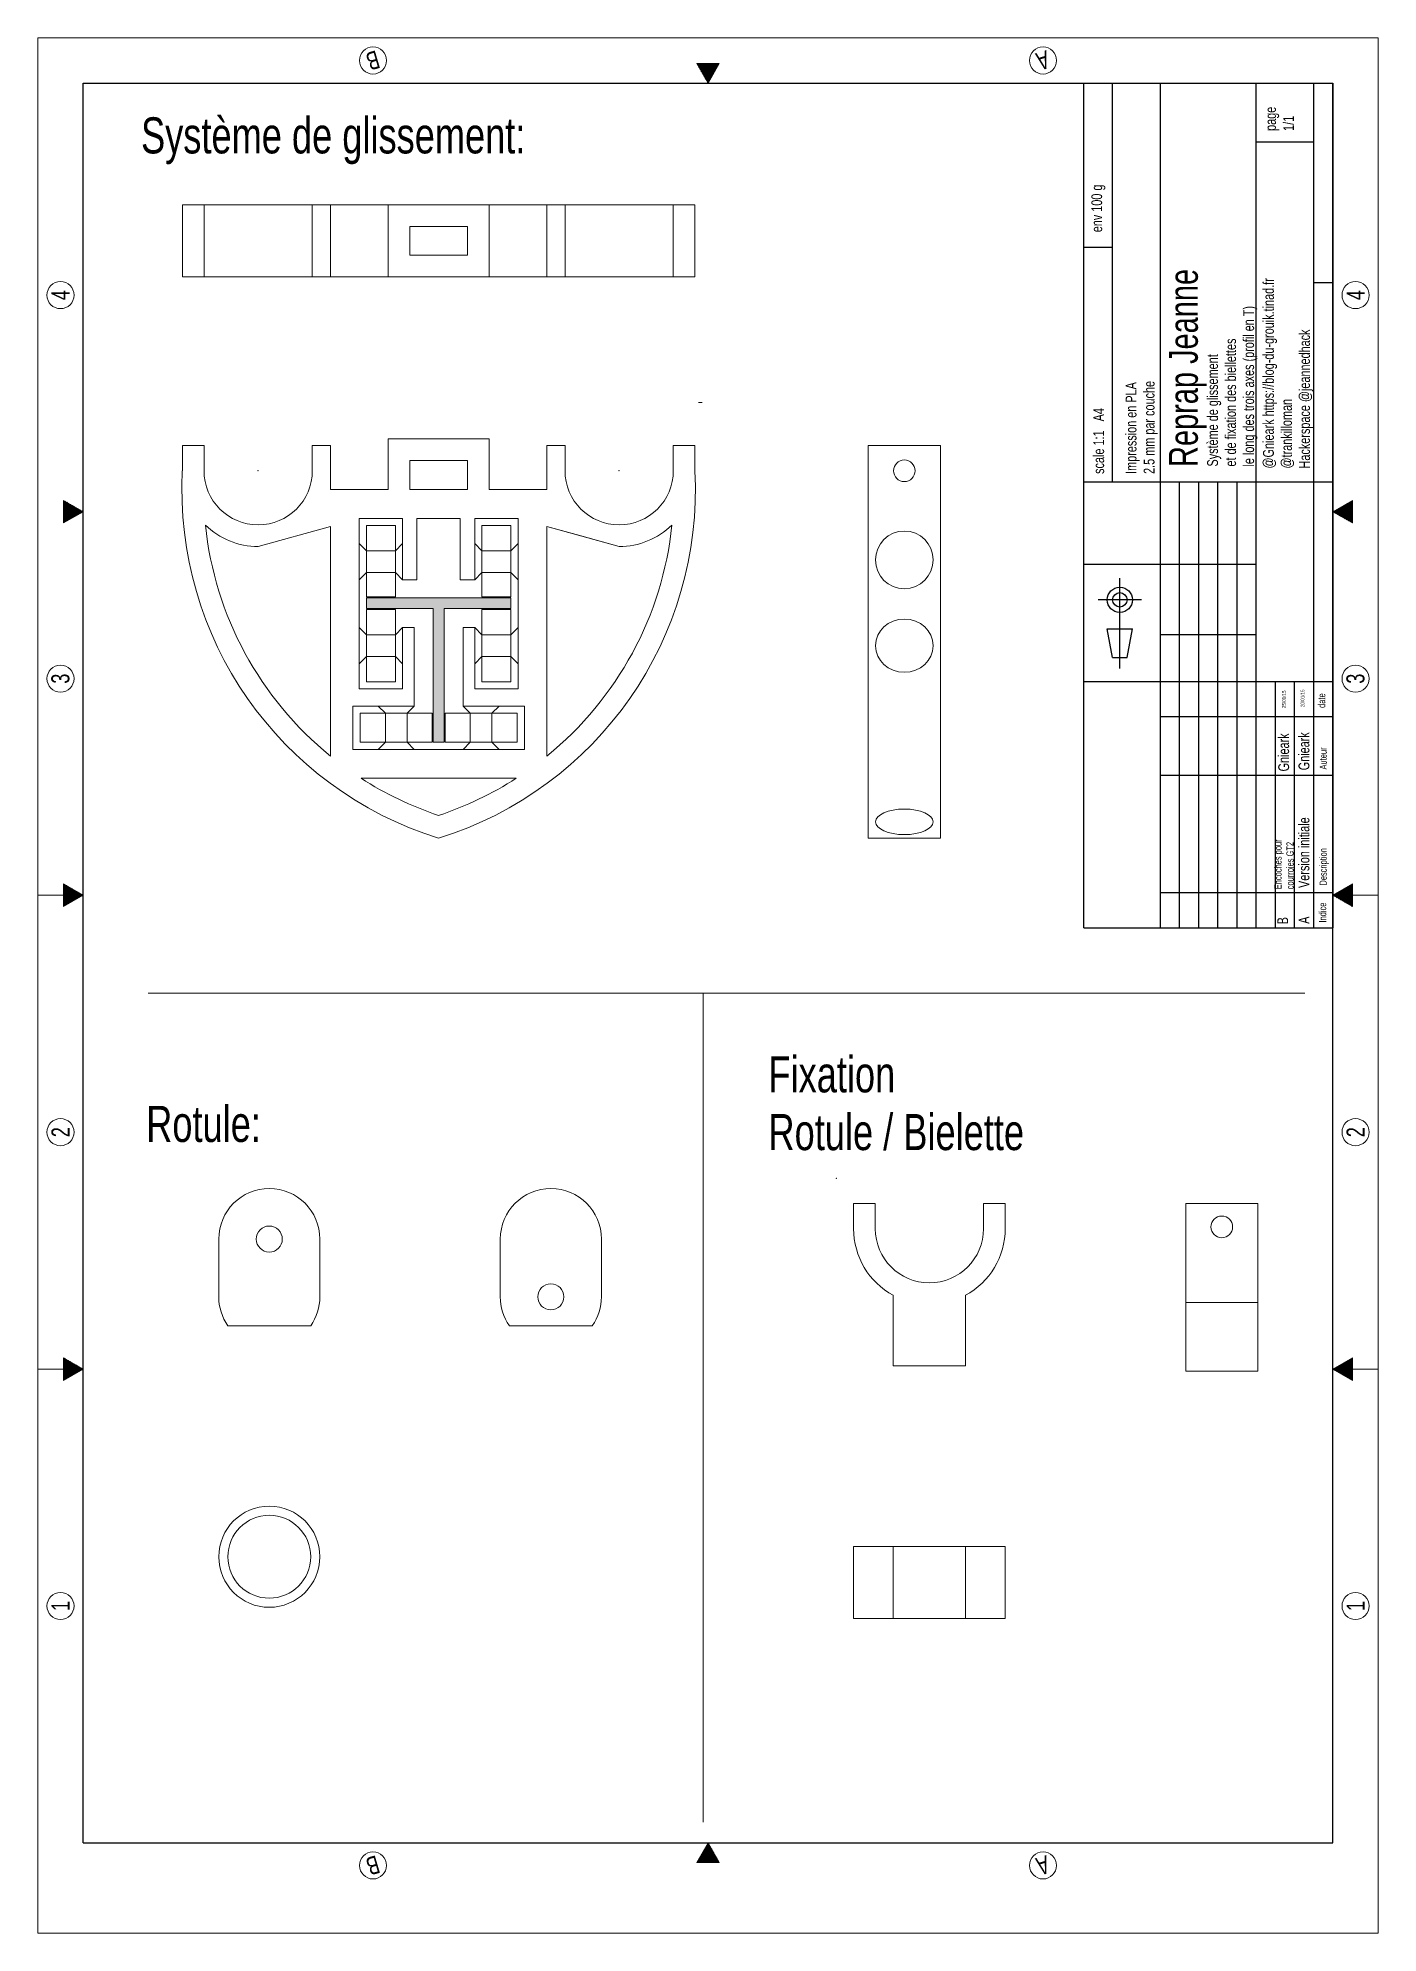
# Model space of a CAD drawing. Extents: x -46 to 140, y -165 to 98.
import ezdxf

# ---------------------------------------------------------------- set-up
doc = ezdxf.new("R2010")
doc.units = 0
for name, color, linetype, lineweight in [('border', 7, 'CONTINUOUS', 25), ('cadre', 7, 'CONTINUOUS', 0), ('cotes', 7, 'CONTINUOUS', 0), ('hatch', 113, 'CONTINUOUS', 18), ('help-lines', 5, 'CONTINUOUS', 18), ('Piece', 7, 'CONTINUOUS', 18), ('profil T', 4, 'CONTINUOUS', 0), ('profil-pour-3d', 7, 'CONTINUOUS', 0), ('Roulements', 4, 'CONTINUOUS', 13), ('texte-cadre', 7, 'CONTINUOUS', 0)]:
    doc.layers.add(name, color=color, linetype=linetype, lineweight=lineweight)
doc.layers.add('default', color=7, linetype='CONTINUOUS')
doc.styles.get("Standard").update_dxf_attribs({"font": 'txt', "width": 0.75})
pattern_1 = [(45, (0, 0), (-0.088388348, 0.088388348), [])]

# ---------------------------------------------------------------- blocks, each defined once
blk = doc.blocks.new('a3-0')
at = {"layer": 'hatch'}
h = blk.add_hatch(dxfattribs=at)
h.set_pattern_fill('ansi31', color=256, scale=0.5, angle=4.7124, style=0)
h.set_pattern_definition(pattern_1)
h.paths.add_polyline_path([(125, 287), (122.5, 291.33), (127.5, 291.33)])
h = blk.add_hatch(dxfattribs=at)
h.set_pattern_fill('ansi31', color=256, scale=0.5, angle=4.7124, style=0)
h.set_pattern_definition(pattern_1)
h.paths.add_polyline_path([(230, 287), (227.5, 291.33), (232.5, 291.33)])
h = blk.add_hatch(dxfattribs=at)
h.set_pattern_fill('ansi31', color=256, scale=0.5, angle=4.7124, style=0)
h.set_pattern_definition(pattern_1)
h.paths.add_polyline_path([(315, 287), (312.5, 291.33), (317.5, 291.33)])
h = blk.add_hatch(dxfattribs=at)
h.set_pattern_fill('ansi31', color=256, scale=0.5, style=0)
h.set_pattern_definition(pattern_1)
h.paths.add_polyline_path([(20, 148.5), (15.67, 146), (15.67, 151)])
h = blk.add_hatch(dxfattribs=at)
h.set_pattern_fill('ansi31', color=256, scale=0.5, angle=3.1416, style=0)
h.set_pattern_definition(pattern_1)
h.paths.add_polyline_path([(410, 148.5), (414.33, 146), (414.33, 151)])
h = blk.add_hatch(dxfattribs=at)
h.set_pattern_fill('ansi31', color=256, scale=0.5, angle=4.7124, style=0)
h.set_pattern_definition(pattern_1)
h.paths.add_polyline_path([(125, 10), (122.5, 5.67), (127.5, 5.67)])
h = blk.add_hatch(dxfattribs=at)
h.set_pattern_fill('ansi31', color=256, scale=0.5, angle=4.7124, style=0)
h.set_pattern_definition(pattern_1)
h.paths.add_polyline_path([(230, 10), (227.5, 5.67), (232.5, 5.67)])
h = blk.add_hatch(dxfattribs=at)
h.set_pattern_fill('ansi31', color=256, scale=0.5, angle=4.7124, style=0)
h.set_pattern_definition(pattern_1)
h.paths.add_polyline_path([(315, 10), (312.5, 5.67), (317.5, 5.67)])
at = {"layer": 'border'}
for p, q in [((20, 287), (20, 10)), ((20, 287), (410, 287)), ((410, 287), (410, 10)), ((222.8, 65.25), (410, 65.25)), ((222.8, 65.25), (222.8, 10)), ((277.4, 65.25), (277.4, 10)), ((303.4, 65.25), (303.4, 27)), ((321.6, 65.25), (321.6, 10)), ((373.6, 65.25), (373.6, 58.88)), ((410, 65.25), (410, 10)), ((321.6, 58.88), (410, 58.88)), ((222.8, 48.25), (410, 48.25)), ((230.6, 48.25), (230.6, 10)), ((256.6, 48.25), (256.6, 10)), ((269.6, 48.25), (269.6, 10)), ((287.8, 48.25), (287.8, 27)), ((222.8, 44), (321.6, 44)), ((222.8, 39.75), (321.6, 39.75)), ((222.8, 35.5), (321.6, 35.5)), ((222.8, 31.25), (321.6, 31.25)), ((222.8, 27), (410, 27)), ((397, 27), (397, 14.25)), ((222.8, 22.75), (277.4, 22.75)), ((222.8, 18.5), (277.4, 18.5)), ((222.8, 14.25), (410, 14.25)), ((365.8, 14.25), (365.8, 10)), ((20, 10), (410, 10)), ((410, 10), (222.8, 10))]:
    blk.add_line(p, q, dxfattribs=at)
at = {"layer": 'default'}
for p, q in [((282.67, 58.84), (289.07, 60.04)), ((282.67, 58.84), (282.67, 55.64)), ((289.07, 60.04), (289.07, 54.44)), ((295.47, 52.44), (295.47, 62.04)), ((280.27, 57.24), (300.27, 57.24)), ((282.67, 55.64), (289.07, 54.44))]:
    blk.add_line(p, q, dxfattribs=at)
for radius in [2.8, 1.6]:
    blk.add_circle((295.47, 57.24), radius, dxfattribs=at)
at = {"layer": 'help-lines'}
for p, q in [((0, 297), (0, 0)), ((420, 297), (0, 297)), ((125, 297), (125, 287)), ((230, 297), (230, 287)), ((420, 0), (420, 297)), ((125, 287), (122.5, 291.33)), ((122.5, 291.33), (127.5, 291.33)), ((125, 287), (127.5, 291.33)), ((230, 287), (227.5, 291.33)), ((227.5, 291.33), (232.5, 291.33)), ((230, 287), (232.5, 291.33)), ((315, 287), (312.5, 291.33)), ((312.5, 291.33), (317.5, 291.33)), ((315, 287), (317.5, 291.33)), ((20, 148.5), (15.67, 151)), ((15.67, 146), (15.67, 151)), ((20, 148.5), (15.67, 146)), ((410, 148.5), (414.33, 151)), ((410, 148.5), (414.33, 146)), ((414.33, 146), (414.33, 151)), ((125, 10), (122.5, 5.67)), ((125, 0), (125, 10)), ((125, 10), (127.5, 5.67)), ((230, 10), (227.5, 5.67)), ((230, 0), (230, 10)), ((230, 10), (232.5, 5.67)), ((315, 10), (312.5, 5.67)), ((315, 10), (317.5, 5.67)), ((122.5, 5.67), (127.5, 5.67)), ((227.5, 5.67), (232.5, 5.67)), ((312.5, 5.67), (317.5, 5.67)), ((0, 0), (420, 0))]:
    blk.add_line(p, q, dxfattribs=at)
for centre in [(72.5, 292), (177.5, 292), (278, 292), (363, 292), (15, 222.75), (415, 222.75), (15, 74.25), (415, 74.25), (72.5, 5), (177.5, 5), (278, 5), (363, 5)]:
    blk.add_circle(centre, 3, dxfattribs=at)
at = {"layer": 'help-lines', "char_height": 4, "attachment_point": 5, "line_spacing_factor": 0.9216}
for s, insert, width in [('1', (72.5, 292), 0.8889), ('2', (177.5, 292), 1.7778), ('3', (278, 292), 1.7778), ('4', (363, 292), 2.2222), ('1', (72.5, 5), 0.8889), ('2', (177.5, 5), 1.7778), ('3', (278, 5), 1.7778), ('4', (363, 5), 2.2222)]:
    blk.add_mtext(s, dxfattribs=dict(at, insert=insert, width=width))
at = {"layer": 'help-lines', "char_height": 4, "attachment_point": 5, "rotation": 106.4806, "line_spacing_factor": 0.9216}
for s, insert, width in [('B', (15, 222.75), 2.2222), ('B', (415, 222.75), 2.2222), ('A', (15, 74.25), 2.6667), ('A', (415, 74.25), 2.6667)]:
    blk.add_mtext(s, dxfattribs=dict(at, insert=insert, width=width))

msp = doc.modelspace()

# ---------------------------------------------------------------- hatches: boundary and pattern name
at = {"layer": 'profil T'}
msp.add_hatch(color=256, dxfattribs=at).paths.add_polyline_path([(20, 20), (0, 20), (0, 18.5), (9.25, 18.5), (9.25, 0), (10.75, 0), (10.75, 18.5), (20, 18.5)])

# ---------------------------------------------------------------- linework, layer by layer
at = {"layer": 'cotes'}
msp.add_line((46.01, 47.06), (46.5, 47.07), dxfattribs=at)
for p in [(-15, 37.6), (35, 37.6), (65.1, -60.39)]:
    msp.add_point(p, dxfattribs=at)
at = {"layer": 'Piece'}
for p, q in [((-25.5, 74.45), (45.5, 74.45)), ((-25.5, 74.45), (-25.5, 64.45)), ((-22.5, 64.45), (-22.5, 74.45)), ((-7.5, 64.45), (-7.5, 74.45)), ((-5, 64.45), (-5, 74.45)), ((3, 64.45), (3, 74.45)), ((17, 64.45), (17, 74.45)), ((25, 64.45), (25, 74.45)), ((27.5, 64.45), (27.5, 74.45)), ((42.5, 64.45), (42.5, 74.45)), ((45.5, 74.45), (45.5, 64.45)), ((6, 67.45), (6, 71.45)), ((6, 71.45), (14, 71.45)), ((14, 67.45), (14, 71.45)), ((6, 67.45), (14, 67.45)), ((-25.5, 64.45), (45.5, 64.45)), ((-25.5, 41.1), (-22.5, 41.1)), ((-25.5, 37.6), (-25.5, 41.1)), ((-22.5, 37.6), (-22.5, 41.1)), ((-7.5, 41.1), (-5, 41.1)), ((-7.5, 37.6), (-7.5, 41.1)), ((-5, 35), (-5, 41.1)), ((3, 35), (3, 42)), ((3, 42), (17, 42)), ((17, 35), (17, 42)), ((25, 35), (25, 41.1)), ((27.5, 41.1), (25, 41.1)), ((27.5, 37.6), (27.5, 41.1)), ((45.5, 41.1), (42.5, 41.1)), ((42.5, 37.6), (42.5, 41.1)), ((45.5, 37.6), (45.5, 41.1)), ((69.5, -13.29), (69.5, 41.1)), ((69.5, 41.1), (79.5, 41.1)), ((79.5, -13.29), (79.5, 41.1)), ((6, 39), (14, 39)), ((6, 35), (6, 39)), ((14, 35), (14, 39)), ((-5, 35), (3, 35)), ((6, 35), (14, 35)), ((17, 35), (25, 35)), ((-5, 29.89), (-15, 27.1)), ((-5, 29.89), (-5, -1.92)), ((-1, 27.5), (-1, 31)), ((-1, 31), (5, 31)), ((5, 31), (5, 27.5)), ((7, 31), (7, 22.5)), ((7, 31), (10, 31)), ((13, 31), (10, 31)), ((13, 31), (13, 22.5)), ((21, 31), (15, 31)), ((15, 31), (15, 27.5)), ((21, 27.5), (21, 31)), ((25, 29.89), (35, 27.1)), ((25, 29.89), (25, -1.92)), ((0, 26.5), (-1, 27.5)), ((0, 26.5), (0, 23.5)), ((5, 27.5), (4, 26.5)), ((4, 26.5), (4, 23.5)), ((15, 27.5), (16, 26.5)), ((16, 26.5), (16, 23.5)), ((20, 26.5), (21, 27.5)), ((20, 26.5), (20, 23.5)), ((0, 23.5), (-1, 22.5)), ((-1, 22.5), (-1, 15.87)), ((4, 23.5), (5, 22.5)), ((5, 22.5), (7, 22.5)), ((15, 22.5), (13, 22.5)), ((16, 23.5), (15, 22.5)), ((20, 23.5), (21, 22.5)), ((21, 22.5), (21, 15.87)), ((-1, 15.87), (0, 14.87)), ((5, 15.87), (4, 14.87)), ((6.62, 15.87), (5, 15.87)), ((6.62, 7.37), (6.62, 15.87)), ((13.38, 7.37), (13.38, 15.87)), ((13.38, 15.87), (15, 15.87)), ((15, 15.87), (16, 14.87)), ((21, 15.87), (20, 14.87)), ((0, 14.87), (0, 11.87)), ((4, 14.87), (4, 11.87)), ((16, 14.87), (16, 11.87)), ((20, 14.87), (20, 11.87)), ((0, 11.87), (-1, 10.87)), ((-1, 10.87), (-1, 7.37)), ((4, 11.87), (5, 10.87)), ((5, 10.87), (5, 8.37)), ((16, 11.87), (15, 10.87)), ((15, 10.87), (15, 8.37)), ((20, 11.87), (21, 10.87)), ((21, 10.87), (21, 7.37)), ((5, 8.37), (5, 7.37)), ((15, 8.37), (15, 7.37)), ((-1, 7.37), (5, 7.37)), ((6.62, 5), (6.62, 7.37)), ((13.38, 5), (13.38, 7.37)), ((21, 7.37), (15, 7.37)), ((-1.88, 5), (-1.88, -1)), ((1.62, 5), (-1.88, 5)), ((1.62, 5), (2.62, 4)), ((2.62, 4), (5.62, 4)), ((5.62, 4), (6.62, 5)), ((14.38, 4), (13.38, 5)), ((17.38, 4), (14.38, 4)), ((18.38, 5), (17.38, 4)), ((18.38, 5), (21.88, 5)), ((21.88, 5), (21.88, -1)), ((1.62, -1), (2.62, 0)), ((2.62, 0), (5.62, 0)), ((5.62, 0), (6.62, -1)), ((1.62, -1), (-1.88, -1)), ((6.62, -1), (10, -1)), ((13.38, -1), (10, -1)), ((14.38, 0), (13.38, -1)), ((17.38, 0), (14.38, 0)), ((18.38, -1), (17.38, 0)), ((18.38, -1), (21.88, -1)), ((-0.75, -5), (20.75, -5)), ((69.5, -13.29), (79.5, -13.29)), ((67.47, -63.88), (67.47, -67.38)), ((67.47, -63.88), (70.47, -63.88)), ((70.47, -63.88), (70.47, -67.38)), ((85.47, -63.88), (85.47, -67.38)), ((85.47, -63.88), (88.47, -63.88)), ((88.47, -63.88), (88.47, -67.38)), ((113.47, -63.88), (113.47, -87.13)), ((113.47, -63.88), (123.47, -63.88)), ((123.47, -63.88), (123.47, -87.13)), ((18.54, -68.82), (18.54, -76.82)), ((32.54, -68.82), (32.54, -76.82)), ((72.97, -76.61), (72.97, -86.38)), ((82.97, -76.61), (82.97, -86.38)), ((113.47, -77.6), (123.47, -77.6)), ((72.97, -86.38), (82.97, -86.38)), ((113.47, -87.13), (123.47, -87.13)), ((67.47, -111.38), (67.47, -121.38)), ((67.47, -111.38), (88.47, -111.38)), ((72.97, -111.38), (72.97, -121.38)), ((82.97, -111.38), (82.97, -121.38)), ((88.47, -111.38), (88.47, -121.38)), ((67.47, -121.38), (88.47, -121.38))]:
    msp.add_line(p, q, dxfattribs=at)
at = {"layer": 'Piece', "linetype": 'CONTINUOUS'}
for p, q in [((-20.46, -68.82), (-20.46, -76.82)), ((-6.46, -68.82), (-6.46, -76.82)), ((18.54, -68.82), (18.54, -76.82)), ((32.54, -68.82), (32.54, -76.82)), ((-19.2, -80.82), (-7.71, -80.82)), ((19.8, -80.82), (31.29, -80.82))]:
    msp.add_line(p, q, dxfattribs=at)
at = {"layer": 'Piece'}
for centre, radius in [((74.5, 37.6), 1.5), ((118.47, -67.13), 1.5), ((25.54, -76.82), 1.8), ((-13.46, -112.82), 7), ((-13.46, -112.82), 5.74)]:
    msp.add_circle(centre, radius, dxfattribs=at)
at = {"layer": 'Piece', "linetype": 'CONTINUOUS'}
msp.add_circle((-13.46, -68.82), 1.8, dxfattribs=at)
at = {"layer": 'Piece'}
for centre, radius, start, end in [((25, 35), 50.57, 177.0527, 252.7443), ((-15, 37.6), 7.5, 180, 360), ((-5, 35), 50.57, 287.2557, 2.9473), ((35, 37.6), 7.5, 180, 360), ((-15, 37.6), 10.5, 225.8425, 270), ((25, 35), 47.57, 185.9521, 230.903), ((-5, 35), 47.57, 309.097, 354.0479), ((35, 37.6), 10.5, 270, 314.1575), ((25, 35), 47.57, 237.2296, 251.62), ((-5, 35), 47.57, 288.38, 302.7704), ((77.97, -67.38), 10.5, 180, 241.5631), ((77.97, -67.38), 7.5, 180, 0), ((77.97, -67.38), 10.5, 298.4369, 0)]:
    msp.add_arc(centre, radius, start, end, dxfattribs=at)
at = {"layer": 'Piece', "linetype": 'CONTINUOUS'}
for centre, start, end in [((-13.46, -68.82), 0, 180), ((25.54, -68.82), 0, 180), ((-13.46, -76.82), 180, 214.8499), ((-13.46, -76.82), 325.1501, 0), ((25.54, -76.82), 180, 214.8499), ((25.54, -76.82), 325.1501, 0)]:
    msp.add_arc(centre, 7, start, end, dxfattribs=at)
at = {"layer": 'Piece'}
for centre, major_axis, ratio in [((74.5, 25.25), (-4, -0.01), 0.999996), ((74.5, 13.37), (-4, 0), 0.920129), ((74.5, -11.03), (-4, 0), 0.442809)]:
    msp.add_ellipse(centre, major_axis=major_axis, ratio=ratio, dxfattribs=at)
at = {"layer": 'profil T'}
for p, q in [((20, 20), (0, 20)), ((0, 20), (0, 18.5)), ((9.25, 18.5), (0, 18.5)), ((9.25, 0), (9.25, 18.5)), ((10.75, 0), (10.75, 18.5)), ((20, 18.5), (10.75, 18.5)), ((20, 18.5), (20, 20)), ((15, 8.37), (15, 7.37)), ((9.25, 0), (10.75, 0))]:
    msp.add_line(p, q, dxfattribs=at)
at = {"layer": 'profil-pour-3d'}
for p, q in [((-25.5, 41.1), (-22.5, 41.1)), ((-25.5, 37.6), (-25.5, 41.1)), ((-22.5, 37.6), (-22.5, 41.1)), ((-7.5, 41.1), (-5, 41.1)), ((-7.5, 37.6), (-7.5, 41.1)), ((-5, 35), (-5, 41.1)), ((17, 42), (3, 42)), ((3, 42), (3, 35)), ((17, 35), (17, 42)), ((25, 35), (25, 41.1)), ((25, 41.1), (27.5, 41.1)), ((27.5, 37.6), (27.5, 41.1)), ((42.5, 41.1), (45.5, 41.1)), ((42.5, 37.6), (42.5, 41.1)), ((45.5, 37.6), (45.5, 41.1)), ((6, 35), (6, 39)), ((6, 39), (14, 39)), ((14, 39), (14, 35)), ((-5, 35), (3, 35)), ((6, 35), (14, 35)), ((17, 35), (25, 35)), ((-5, 29.89), (-15, 27.1)), ((-5, 29.89), (-5, -1.92)), ((-1, 31), (-1, 7.37)), ((5, 31), (-1, 31)), ((5, 22.5), (5, 31)), ((13, 31), (7, 31)), ((7, 31), (7, 22.5)), ((13, 22.5), (13, 31)), ((21, 31), (15, 31)), ((15, 31), (15, 22.5)), ((21, 7.37), (21, 31)), ((25, 29.89), (29.57, 28.61)), ((25, 29.89), (25, -1.92)), ((29.57, 28.61), (35, 27.1)), ((7, 22.5), (5, 22.5)), ((15, 22.5), (13, 22.5)), ((5, 7.37), (5, 15.87)), ((5, 15.87), (6.62, 15.87)), ((6.62, 15.87), (6.62, 5)), ((13.38, 5), (13.38, 15.87)), ((13.38, 15.87), (15, 15.87)), ((15, 15.87), (15, 7.37)), ((-1, 7.37), (5, 7.37)), ((15, 7.37), (21, 7.37)), ((6.62, 5), (-1.88, 5)), ((-1.88, 5), (-1.88, -1)), ((21.88, 5), (13.38, 5)), ((21.88, -1), (21.88, 5)), ((-1.88, -1), (21.88, -1)), ((20.75, -5), (-0.75, -5))]:
    msp.add_line(p, q, dxfattribs=at)
for centre, radius, start, end in [((25, 35), 50.57, 177.0527, 252.7443), ((-15, 37.6), 7.5, 180, 360), ((-5, 35), 50.57, 287.2557, 2.9473), ((35, 37.6), 7.5, 180, 0), ((-15, 37.6), 10.5, 225.8425, 270), ((25, 35), 47.57, 185.9521, 230.903), ((-5, 35), 47.57, 309.097, 354.0479), ((35, 37.6), 10.5, 270, 314.1575), ((25, 35), 47.57, 237.2296, 251.62), ((-5, 35), 47.57, 288.38, 302.7704)]:
    msp.add_arc(centre, radius, start, end, dxfattribs=at)
at = {"layer": 'Roulements'}
for p, q in [((0, 30), (0, 20.13)), ((0, 30), (4, 30)), ((4, 20.13), (4, 30)), ((20, 30), (16, 30)), ((16, 20.13), (16, 30)), ((20, 30), (20, 20.13)), ((0, 26.5), (4, 26.5)), ((20, 26.5), (16, 26.5)), ((0, 23.5), (4, 23.5)), ((20, 23.5), (16, 23.5)), ((0, 20.13), (4, 20.13)), ((20, 20.13), (16, 20.13)), ((0, 18.37), (0, 8.37)), ((0, 18.37), (4, 18.37)), ((4, 18.37), (4, 8.37)), ((16, 18.37), (16, 8.37)), ((20, 18.37), (16, 18.37)), ((20, 18.37), (20, 8.37)), ((0, 14.87), (4, 14.87)), ((20, 14.87), (16, 14.87)), ((0, 11.87), (4, 11.87)), ((20, 11.87), (16, 11.87)), ((0, 8.37), (4, 8.37)), ((20, 8.37), (16, 8.37)), ((9.12, 4), (-0.88, 4)), ((-0.88, 4), (-0.88, 0)), ((2.62, 4), (2.62, 0)), ((5.62, 4), (5.62, 0)), ((9.12, 4), (9.12, 0)), ((10.88, 4), (20.88, 4)), ((10.88, 4), (10.88, 0)), ((14.38, 4), (14.38, 0)), ((17.38, 4), (17.38, 0)), ((20.88, 4), (20.88, 0)), ((9.12, 0), (-0.88, 0)), ((10.88, 0), (20.88, 0))]:
    msp.add_line(p, q, dxfattribs=at)
at = {"layer": 'texte-cadre'}
for p, q in [((-30.24, -34.74), (129.96, -34.74)), ((46.65, -34.74), (46.65, -149.59))]:
    msp.add_line(p, q, dxfattribs=at)

# ---------------------------------------------------------------- block references
at = {"layer": 'cadre', "xscale": 0.625, "yscale": 0.625, "rotation": 90}
msp.add_blockref('a3-0', (140.12, -164.95), dxfattribs=at)

# ---------------------------------------------------------------- texts
at = {"layer": 'Piece', "char_height": 5, "attachment_point": 1, "line_spacing_factor": 0.96}
for s, insert, width in [('Système de glissement:', (-31.22, 86.55), 79.1667), ('Fixation \\PRotule / Bielette', (55.68, -43.5), 58.0556)]:
    msp.add_mtext(s, dxfattribs=dict(at, insert=insert, width=width))
at = {"layer": 'texte-cadre', "width": 100, "attachment_point": 1, "rotation": 90}
for s, insert, char_height in [('page \\P1/1', (124.47, 84.67), 1.5), ('env 100 g ', (100.4, 70.63), 1.5), ('Reprap Jeanne', (111.15, 38.12), 4), ('@Gnieark https://blog-du-grouik.tinad.fr\\P@trankilloman\\PHackerspace @jeannedhack', (124.18, 37.91), 1.5), ('Système de glissement\\Pet de fixation des biellettes\\Ple long des trois axes (profil en T)', (116.44, 38.18), 1.5), ('Impression en PLA\\P2.5 mm par couche', (105.15, 37.16), 1.5), ('scale 1:1   A4', (100.67, 37.16), 1.5), ('25/01/15', (126.83, 4.72), 0.5), ('20/01/15', (129.4, 4.86), 0.5), ('date', (131.8, 4.75), 1), ('Gnieark', (126.29, -4.05), 1.5), ('Gnieark', (129.1, -3.89), 1.5), ('Auteur', (132.01, -3.78), 1), ('Version initiale', (129.1, -20.19), 1.5), ('Encoches pour \\Pcourroies GT2', (125.75, -20.37), 1), ('Description', (132.01, -19.86), 1), ('Indice\\P', (131.93, -24.98), 1), ('B', (126.16, -25.23), 1.5), ('A', (129.1, -25.15), 1.5)]:
    msp.add_mtext(s, dxfattribs=dict(at, insert=insert, char_height=char_height))
at = {"layer": 'texte-cadre', "linetype": 'CONTINUOUS', "insert": (-30.51, -50.37), "char_height": 5, "width": 21.6667, "attachment_point": 1, "line_spacing_factor": 0.96}
msp.add_mtext('Rotule:', dxfattribs=at)

doc.saveas('drawing.dxf')
